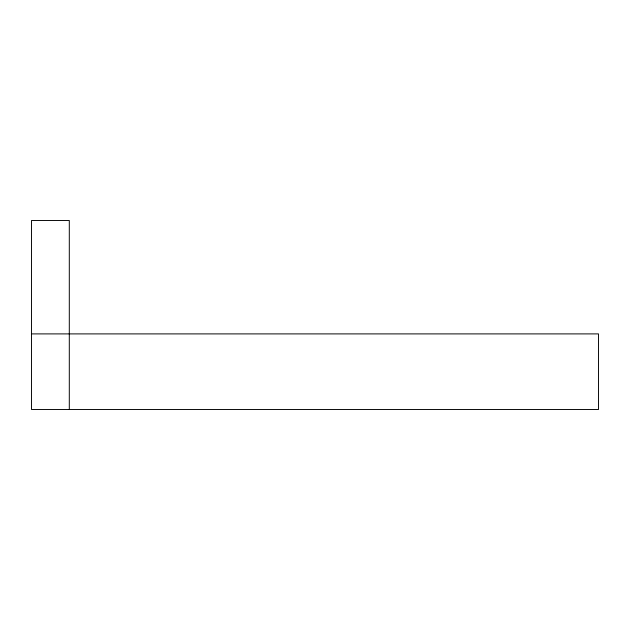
<?xml version="1.0" encoding="UTF-8"?>
<svg xmlns="http://www.w3.org/2000/svg" width="630" height="630" viewBox="0 0 630 630"><rect width="100%" height="100%" fill="white"/><g stroke="black" fill="none" stroke-linecap="round" stroke-linejoin="round"><path stroke-width="0.94" d="M31.5 333.9L598.5 333.9L598.5 409.5L31.5 409.5L31.5 220.5L69.3 220.5L69.3 409.5"/></g></svg>
